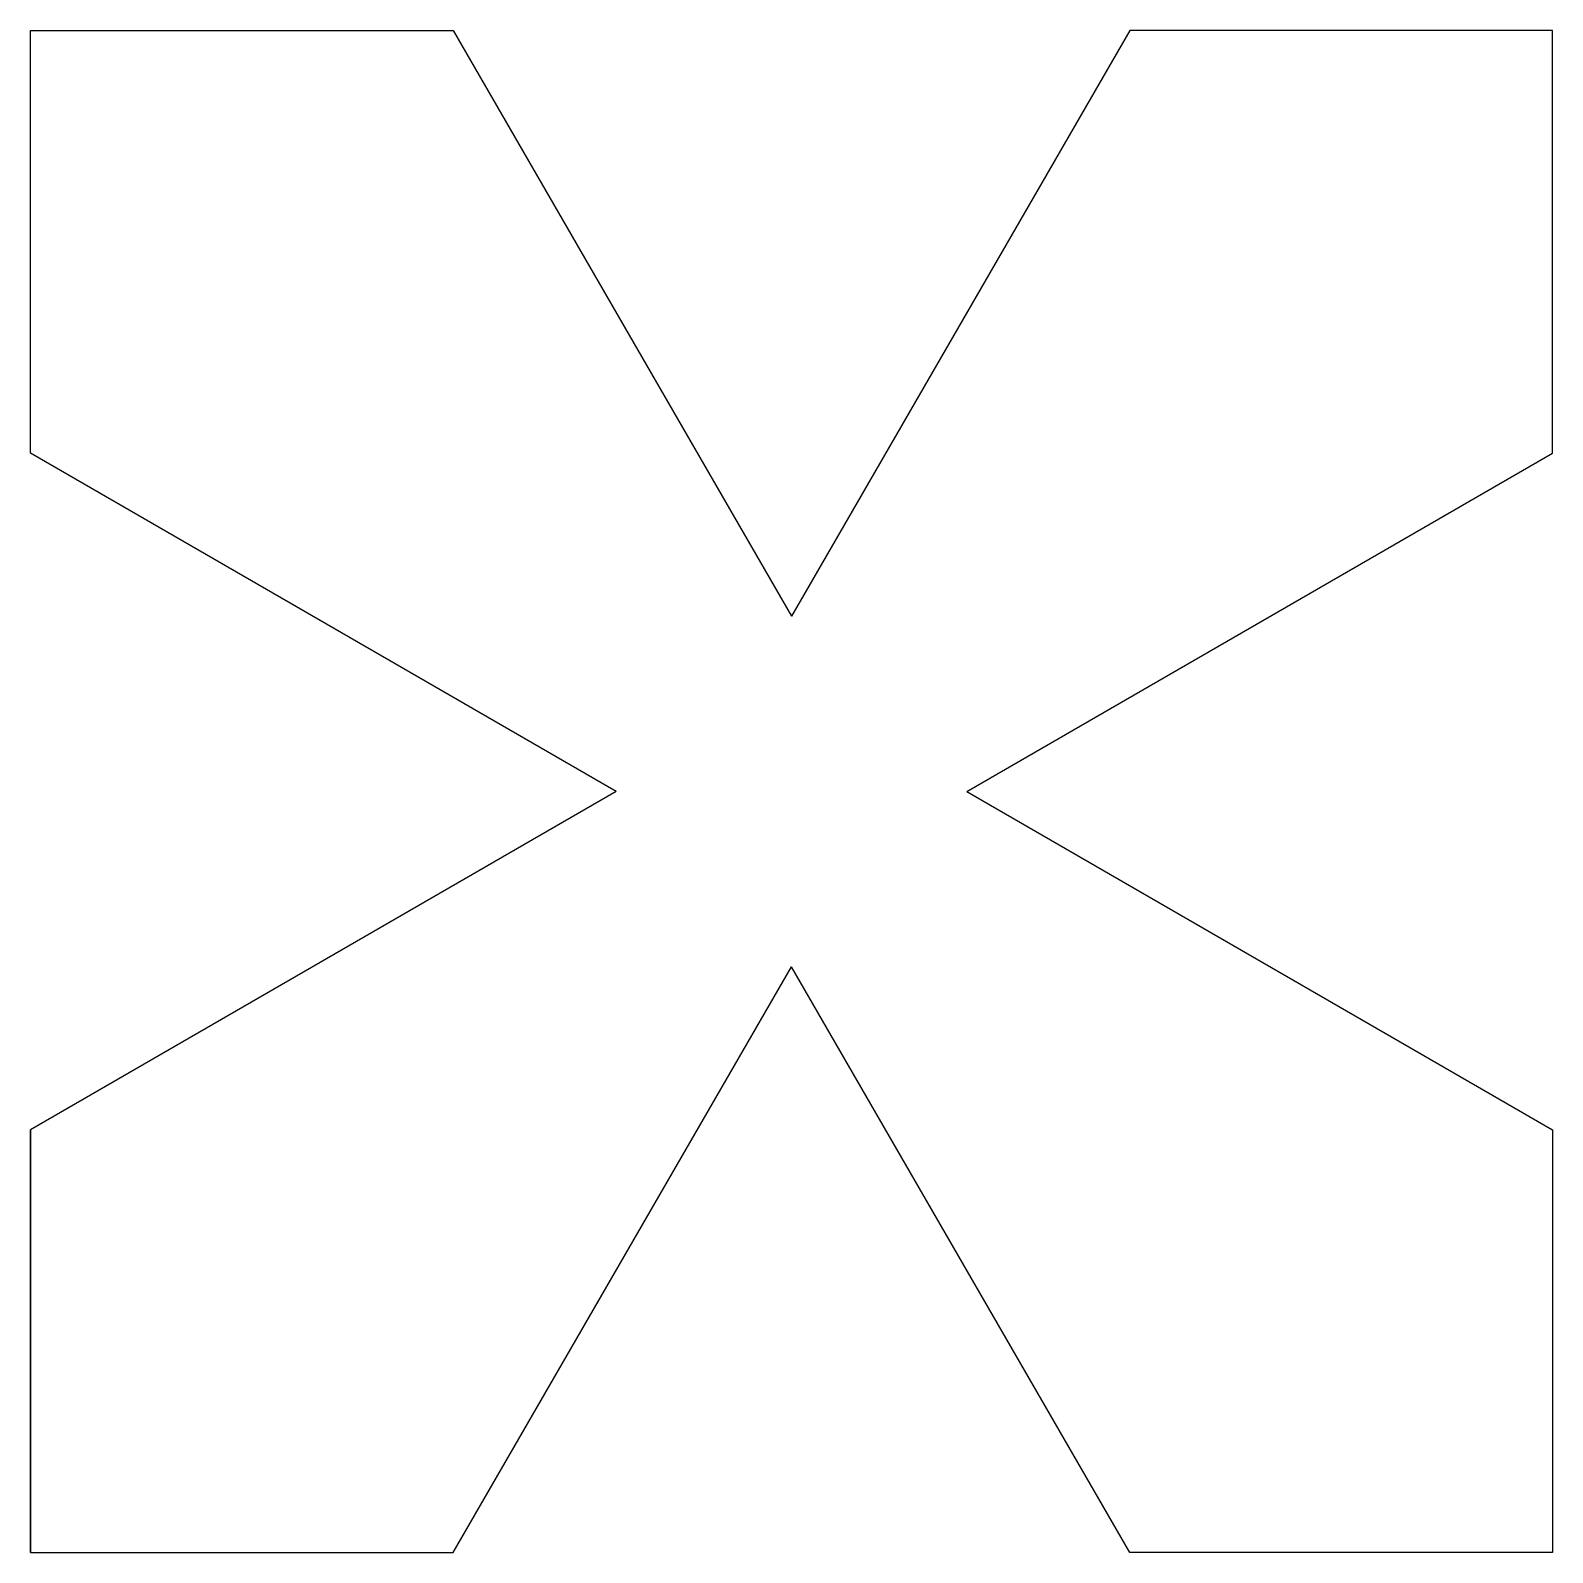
# Model space of a CAD drawing. Header units: millimetres. Extents: x 2743.6 to 2797.6, y 1004.5 to 1058.5.
import ezdxf

# ---------------------------------------------------------------- set-up
doc = ezdxf.new("R2010")
doc.units = ezdxf.units.MM

msp = doc.modelspace()

# ---------------------------------------------------------------- linework, layer by layer
msp.add_line((2743.595, 1004.533), (2743.595, 1019.533))
for points in [[(2764.38, 1031.533), (2743.595, 1043.533), (2743.595, 1058.533), (2758.595, 1058.533), (2770.595, 1037.749)], [(2776.81, 1031.533), (2797.595, 1043.533), (2797.595, 1058.533), (2782.595, 1058.533), (2770.595, 1037.749)], [(2764.38, 1031.533), (2743.595, 1019.533), (2743.595, 1004.533), (2758.595, 1004.533), (2770.595, 1025.318)], [(2776.81, 1031.533), (2797.595, 1019.533), (2797.595, 1004.533), (2782.595, 1004.533), (2770.595, 1025.318)], [(2743.595, 1004.533), (2758.595, 1004.533), (2770.595, 1025.318)]]:
    msp.add_lwpolyline(points)

doc.saveas('drawing.dxf')
